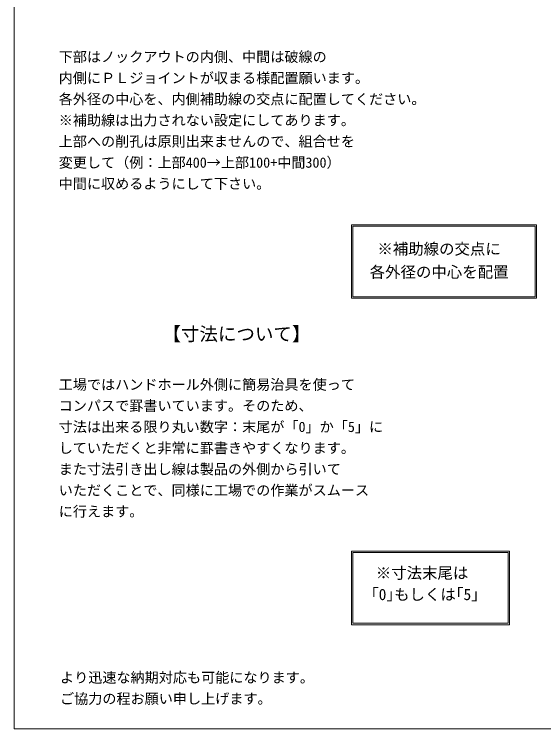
# Model space of a CAD drawing. Units: millimetres, scale not verified. Extents: x -9756 to 9755, y -4634 to 4634.
# Drawn here: x -9756 to -5895, y -3916 to 1298 of the extents above; entities that cross this region are included whole.
import ezdxf
from ezdxf.enums import TextEntityAlignment as Align

# ---------------------------------------------------------------- set-up
doc = ezdxf.new("R2010")
doc.units = ezdxf.units.MM
doc.header["$LTSCALE"] = 20
for name, color, linetype, lineweight in [('0-2_waku', 7, 'Continuous', 18), ('0-8_uchigawa', 6, 'Continuous', 18), ('0-D_文字１', 7, 'Continuous', 18)]:
    doc.layers.add(name, color=color, linetype=linetype, lineweight=lineweight)
doc.styles.add('ＭＳ ゴシック', font='')
doc.styles.get('ＭＳ ゴシック').set_extended_font_data('MS Gothic')

msp = doc.modelspace()

# ---------------------------------------------------------------- linework, layer by layer
at = {"layer": '0-2_waku'}
for p, q in [((-9755.77, 4634.01), (-9755.77, -3915.99)), ((-9755.77, -3915.99), (-3684.57, -3915.99))]:
    msp.add_line(p, q, dxfattribs=at)
at = {"layer": '0-8_uchigawa'}
for p, q in [((-7296.47, -773.49), (-7296.47, -237.8)), ((-7296.47, -237.8), (-5947.31, -237.8)), ((-7286.55, -763.57), (-7286.55, -247.72)), ((-7286.55, -247.72), (-5957.23, -247.72)), ((-5957.23, -763.57), (-5957.23, -247.72)), ((-5947.31, -773.49), (-5947.31, -237.8)), ((-7296.47, -773.49), (-5947.31, -773.49)), ((-7286.55, -763.57), (-5957.23, -763.57)), ((-7296.47, -2621.08), (-6145.72, -2621.08)), ((-7296.47, -3156.78), (-7296.47, -2621.08)), ((-7286.55, -2631), (-6155.64, -2631)), ((-7286.55, -3146.86), (-7286.55, -2631)), ((-6155.64, -3146.86), (-6155.64, -2631)), ((-6145.72, -3156.78), (-6145.72, -2621.08)), ((-7296.47, -3156.78), (-6145.72, -3156.78)), ((-7286.55, -3146.86), (-6155.64, -3146.86))]:
    msp.add_line(p, q, dxfattribs=at)

# ---------------------------------------------------------------- texts
at = {"layer": '0-D_文字１', "style": 'ＭＳ ゴシック'}
for s, height, p in [('下部はノックアウトの内側、中間は破線の', 75.41, (-9431.77, 926.76)), ('内側にＰＬジョイントが収まる様配置願います。', 75.41, (-9431.77, 772.48)), ('各外径の中心を、内側補助線の交点に配置してください。', 75.41, (-9431.77, 618.2)), ('※補助線は出力されない設定にしてあります。', 75.41, (-9431.77, 463.92)), ('上部への削孔は原則出来ませんので、組合せを', 75.41, (-9431.77, 309.64)), ('変更して（例：上部400→上部100+中間300）', 75.41, (-9431.77, 155.36)), ('中間に収めるようにして下さい。', 75.41, (-9431.77, 1.08)), (' ※補助線の交点に', 82.47, (-7164.32, -480.33)), ('各外径の中心を配置', 82.47, (-7164.32, -649.07)), ('【寸法について】', 98.97, (-8675.76, -1114.43)), ('工場ではハンドホール外側に簡易治具を使って', 75.41, (-9431.77, -1464.88)), ('コンパスで罫書いています。そのため、', 75.41, (-9431.77, -1619.16)), ('寸法は出来る限り丸い数字：末尾が「0」か「5」に', 75.41, (-9431.77, -1773.44)), ('していただくと非常に罫書きやすくなります。', 75.41, (-9431.77, -1927.72)), ('また寸法引き出し線は製品の外側から引いて', 75.41, (-9431.77, -2082)), ('いただくことで、同様に工場での作業がスムース', 75.41, (-9431.77, -2236.28)), ('に行えます。', 75.41, (-9431.77, -2390.56)), ('※寸法末尾は', 82.47, (-7119.77, -2845.56)), ('「0｣もしくは｢5｣', 82.47, (-7211.06, -3002.15)), ('より迅速な納期対応も可能になります。\u3000', 75.41, (-9422.16, -3602.61)), ('ご協力の程お願い申し上げます。', 75.41, (-9422.16, -3756.89))]:
    msp.add_text(s, height=height, dxfattribs=at).set_placement(p, align=Align.BOTTOM_LEFT)

doc.saveas('drawing.dxf')
